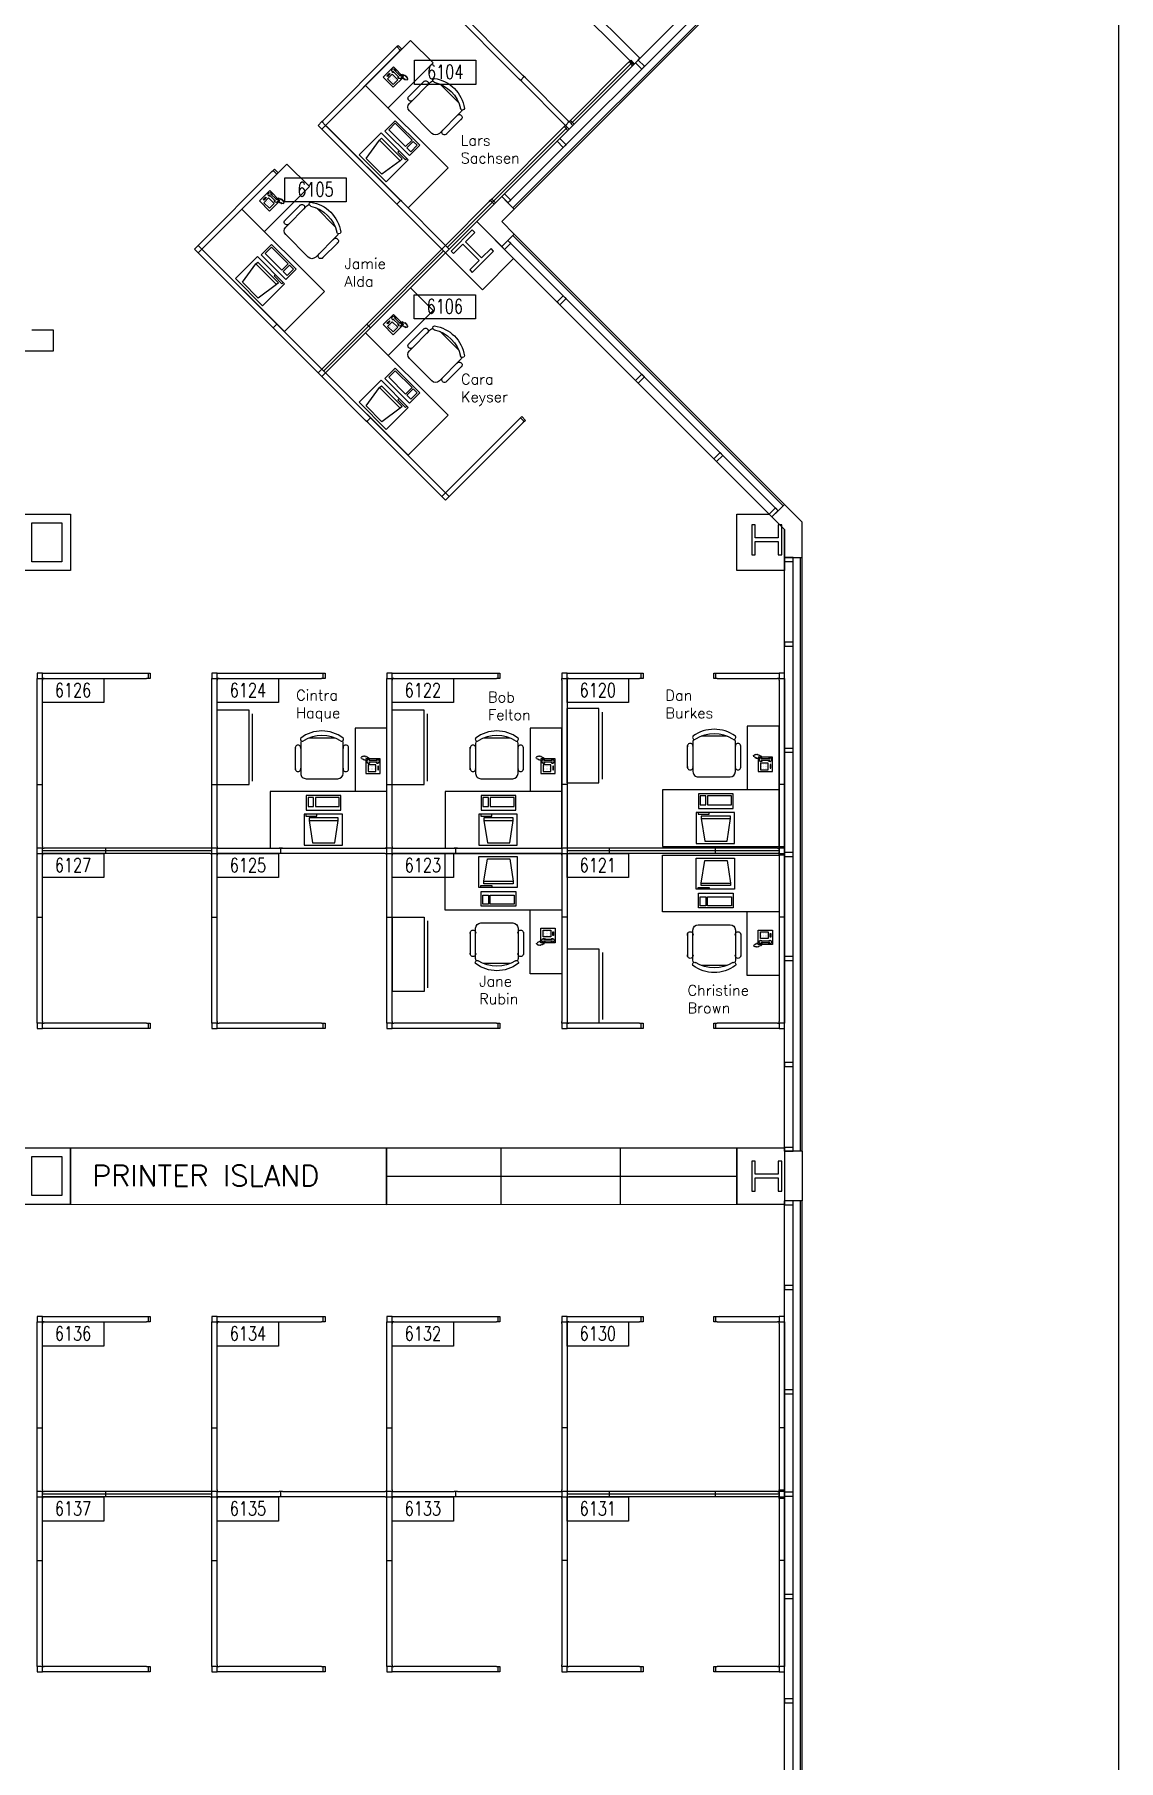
# Model space of a CAD drawing. Header units: inches. Extents: x 619 to 14864, y 611 to 3754.
# Drawn here: x 14250 to 14864, y 1973 to 2950 of the extents above; entities that cross this region are included whole.
import ezdxf
from ezdxf.enums import TextEntityAlignment as Align

# ---------------------------------------------------------------- set-up
doc = ezdxf.new("R2010")
doc.units = ezdxf.units.IN
doc.header["$MEASUREMENT"] = 0
doc.layers.get('0').update_dxf_attribs({"linetype": 'CONTINUOUS'})
for name, color, linetype in [('CHAIRS', 4, 'CONTINUOUS'), ('CPU', 6, 'CONTINUOUS'), ('E-B-FURR', 6, 'CONTINUOUS'), ('E-B-GLAZ', 8, 'CONTINUOUS'), ('E-B-MULL', 8, 'CONTINUOUS'), ('E-B-SHEL', 2, 'CONTINUOUS'), ('E-S-COLM', 8, 'CONTINUOUS'), ('EMPLOYEE', 1, 'CONTINUOUS'), ('FILE_CABINETS', 1, 'CONTINUOUS'), ('Frame', 10, 'CONTINUOUS'), ('FURNITURE', 3, 'CONTINUOUS'), ('PANELS_201', 6, 'CONTINUOUS'), ('PHONES', 4, 'CONTINUOUS'), ('PRINTER_ISLAND', 7, 'CONTINUOUS'), ('RMNUM', 40, 'CONTINUOUS')]:
    doc.layers.add(name, color=color, linetype=linetype)
doc.styles.add('ARCHITXT', font='simplex.shx')
doc.styles.add('ROMANS', font='romans', dxfattribs={"width": 0.75, "height": 8})

# ---------------------------------------------------------------- blocks, each defined once
blk = doc.blocks.new('RMNUM')
at = {"layer": 'RMNUM'}
blk.add_lwpolyline([(-16.33354, 6.674702), (18.388073, 6.674702), (18.388073, -6.982766), (-16.33354, -6.982766), (-16.33354, 6.674702)], dxfattribs=at)
at = {"layer": 'RMNUM', "style": 'ROMANS', "width": 0.75}
blk.add_attdef('NUMBER', text='', height=8, dxfattribs=at).set_placement((1.027267, 0.114097), align=Align.MIDDLE_CENTER)
blk = doc.blocks.new('DESK2')
for p, q in [((33, 0), (-33, 0)), ((-33, 0), (-33, -68)), ((33, -32), (33, 0)), ((-33, -32), (33, -32)), ((-15, -68), (-15, -32)), ((-33, -68), (-15, -68))]:
    blk.add_line(p, q)
blk = doc.blocks.new('RECTANG')
for p, q in [((1, 1), (0, 1)), ((0, 1), (0, 0)), ((1, 0), (1, 1)), ((0, 0), (1, 0))]:
    blk.add_line(p, q)
blk = doc.blocks.new('IBMAT', base_point=(61, 306))
for p, q in [((75, 307), (75, 306)), ((81, 307), (75, 307)), ((81, 306), (81, 307))]:
    blk.add_line(p, q)
at = {"xscale": 21, "yscale": 17, "zscale": 21}
blk.add_blockref('RECTANG', (61, 306), dxfattribs=at)
blk = doc.blocks.new('KEYBOARD', base_point=(60, 294))
for p, xscale, yscale, zscale in [((60, 294), 19, 8, 19), ((61, 295), 13, 5, 13), ((75, 295), 3, 5, 3)]:
    blk.add_blockref('RECTANG', p, dxfattribs=dict(xscale=xscale, yscale=yscale, zscale=zscale))
blk = doc.blocks.new('COMPUTER')
for p, q in [((-6.64, 16.23), (-8.5, 3.5)), ((6.08, 16.23), (-6.64, 16.23)), ((8, 3.5), (6.08, 16.23)), ((-8.5, 3.5), (-8.5, 2.04)), ((8, 3.5), (-8.5, 3.5)), ((-8.5, 2.04), (8, 2.04)), ((8, 2.04), (8, 3.5))]:
    blk.add_line(p, q)
at = {"xscale": 1.033846153846154, "yscale": 1.033846153846154, "zscale": 1.033846153846154}
for name, p in [('IBMAT', (-10.86, 0)), ('KEYBOARD', (-10.05, -10.5))]:
    blk.add_blockref(name, p, dxfattribs=at)
blk = doc.blocks.new('CHAIR7')
for p, q in [((20, 12), (3, 12)), ((5.12, 15.04), (17.88, 15.04)), ((0, 9), (0, -9)), ((23, -7.44), (23, 7.44)), ((3, -12), (20, -12)), ((5.12, -15), (17.88, -15))]:
    blk.add_line(p, q)
for centre, radius, start, end in [((3, 9), 3, 90, 180), ((5.56, 13.54), 1.56, 73.7398, 286.2602), ((17.44, 13.54), 1.56, 253.7398, 106.2602), ((20, 9), 3, 62.41556, 90), ((22.34, 11.12), 1.1, 53.30994, 212.02741), ((4.82, 0), 19.64, 327.57575, 32.42425), ((7, 0), 20, 323.1301, 36.8699), ((3, -9), 3, 180, 270), ((5.56, -13.5), 1.56, 73.7398, 286.2602), ((17.44, -13.5), 1.56, 253.7398, 106.2602), ((20, -9), 3, 270, 297.58444), ((22.34, -11.12), 1.1, 147.97259, 306.69006)]:
    blk.add_arc(centre, radius, start, end)
blk = doc.blocks.new('FC42X18D')
for p, q in [((-21, 0), (-21, -18)), ((-21, 0), (21, 0)), ((21, -18), (21, 0)), ((-21, -18), (21, -18)), ((-19, -20), (19, -20))]:
    blk.add_line(p, q)
blk = doc.blocks.new('FNPHONE')
for p, q in [((-9.1, 0.22), (-9.7, 0.02)), ((-8.9, 0.62), (-9.5, 0.42)), ((-8.7, 1.02), (-9.3, 0.82)), ((-8.5, 1.42), (-9.1, 1.22)), ((-8.3, 1.82), (-8.9, 1.62)), ((-7.14, 0.56), (-7.5, -0.58)), ((-7.29, 6.54), (-7.29, 1.54)), ((-6.29, 6.54), (-6.29, 1.54)), ((-3.87, 4.85), (-3.87, 4.85)), ((-3.87, 3.91), (-3.87, 3.91)), ((-3.87, 2.97), (-3.87, 2.97)), ((-3.87, 2.03), (-3.87, 2.03)), ((-2.94, 4.85), (-2.94, 4.85)), ((-2.94, 3.91), (-2.94, 3.91)), ((-2.94, 2.97), (-2.94, 2.97)), ((-2.94, 2.03), (-2.94, 2.03)), ((-2, 4.85), (-2, 4.85)), ((-2, 3.91), (-2, 3.91)), ((-2, 2.97), (-2, 2.97)), ((-2, 2.03), (-2, 2.03)), ((-9.3, -0.18), (-9.9, -0.38)), ((-9.3, -0.58), (-9.9, -0.78)), ((-9.3, -0.98), (-9.9, -1.18)), ((-9.3, -1.38), (-9.9, -1.58)), ((-9.1, -1.78), (-9.7, -1.98)), ((-8.9, -2.18), (-9.5, -2.38)), ((-8.43, -2.46), (-9.03, -2.66)), ((-7.9, -1.98), (-8.5, -2.18)), ((-7.7, -1.58), (-8.3, -1.78)), ((-7.5, -1.18), (-8.1, -1.38)), ((-7.3, -0.78), (-7.9, -0.98))]:
    blk.add_line(p, q)
for centre, start, end in [((-6.79, 6.54), 298.49146, 241.50854), ((-6.79, 1.54), 118.49146, 61.50854)]:
    blk.add_arc(centre, 1.05, start, end)
for p, xscale, yscale, zscale in [((-8.21, 0), 8.20528234483245, 8.104073169521023, 8.20528234483245), ((-4.81, 1.25), 3.75, 4.375, 3.75), ((-4.03, 6.72), 2.03125, 0.46875, 2.03125)]:
    blk.add_blockref('RECTANG', p, dxfattribs=dict(xscale=xscale, yscale=yscale, zscale=zscale))

msp = doc.modelspace()

# ---------------------------------------------------------------- linework, layer by layer
at = {"layer": 'E-B-FURR'}
for p, q in [((14674.6, 3018.14), (14514.6, 2858.14)), ((14592.82, 2936.39), (14518.57, 3010.63)), ((14589.28, 2932.85), (14515.04, 3007.1)), ((14590.25, 2933.82), (14589.28, 2932.85)), ((14591.85, 2935.41), (14592.82, 2936.39)), ((14503.64, 2805.46), (14482.78, 2826.32)), ((14667.53, 2676.93), (14521.32, 2823.14)), ((14248.69, 2782.7), (14260.69, 2782.7)), ((14260.69, 2782.7), (14260.69, 2770.7)), ((14260.69, 2770.7), (14070.69, 2770.7)), ((14674.6, 2318), (14674.6, 2654)), ((14674.6, 1958), (14674.6, 2290))]:
    msp.add_line(p, q, dxfattribs=at)
for points in [[(14482.78, 2826.32), (14500.46, 2844)], [(14500.46, 2844), (14521.32, 2823.14)], [(14503.64, 2805.46), (14521.32, 2823.14)], [(14674.6, 2669.86), (14674.6, 2646.52), (14647.6, 2646.52), (14647.6, 2678.52), (14665.94, 2678.52)]]:
    msp.add_lwpolyline(points, dxfattribs=at)
for points in [[(14270.6, 2678.52), (14270.6, 2646.52), (14243.6, 2646.52), (14243.6, 2678.52)], [(14265.6, 2673.52), (14265.6, 2651.52), (14248.6, 2651.52), (14248.6, 2673.52)], [(14270.6, 2320), (14270.6, 2288), (14243.6, 2288), (14243.6, 2320)], [(14265.6, 2315), (14265.6, 2293), (14248.6, 2293), (14248.6, 2315)], [(14674.6, 2320), (14674.6, 2288), (14647.6, 2288), (14647.6, 2320)]]:
    msp.add_lwpolyline(points, close=True, dxfattribs=at)
at = {"layer": 'E-B-GLAZ'}
for p, q in [((14669.62, 3006.08), (14518.14, 2854.61)), ((14672.44, 3003.26), (14520.97, 2851.78)), ((14673.15, 3002.55), (14521.68, 2851.07)), ((14671.07, 2680.46), (14518.14, 2833.39)), ((14673.9, 2683.29), (14520.97, 2836.22)), ((14674.6, 2684), (14521.68, 2836.93)), ((14679.6, 2318), (14679.6, 2654)), ((14683.6, 2318), (14683.6, 2654)), ((14684.6, 2318), (14684.6, 2654)), ((14679.6, 1958), (14679.6, 2290)), ((14683.6, 1958), (14683.6, 2290)), ((14684.6, 1958), (14684.6, 2290))]:
    msp.add_line(p, q, dxfattribs=at)
at = {"layer": 'E-B-MULL'}
for points in [[(14593.81, 2930.28), (14590.27, 2933.81), (14591.86, 2935.4), (14595.4, 2931.87)], [(14551.02, 2887.49), (14547.48, 2891.02), (14545.89, 2889.43), (14549.43, 2885.9)], [(14518.14, 2854.61), (14514.6, 2858.14), (14516.2, 2859.73), (14519.73, 2856.2)], [(14518.14, 2833.39), (14514.6, 2829.86), (14516.2, 2828.27), (14519.73, 2831.8)], [(14551.02, 2800.51), (14547.48, 2796.98), (14545.89, 2798.57), (14549.43, 2802.1)], [(14593.81, 2757.72), (14590.27, 2754.19), (14591.86, 2752.6), (14595.4, 2756.13)], [(14638.19, 2713.34), (14634.65, 2709.81), (14636.24, 2708.22), (14639.78, 2711.75)], [(14669.48, 2682.06), (14665.94, 2678.52), (14667.53, 2676.93), (14671.07, 2680.46)], [(14679.6, 2654), (14674.6, 2654), (14674.6, 2651.75), (14679.6, 2651.75)], [(14679.6, 2606), (14674.6, 2606), (14674.6, 2603.75), (14679.6, 2603.75)], [(14679.6, 2546), (14674.6, 2546), (14674.6, 2543.75), (14679.6, 2543.75)], [(14679.6, 2487.12), (14674.6, 2487.12), (14674.6, 2484.88), (14679.6, 2484.88)], [(14679.6, 2428.25), (14674.6, 2428.25), (14674.6, 2426), (14679.6, 2426)], [(14679.6, 2368.25), (14674.6, 2368.25), (14674.6, 2366), (14679.6, 2366)], [(14679.6, 2320.25), (14674.6, 2320.25), (14674.6, 2318), (14679.6, 2318)], [(14679.6, 2290), (14674.6, 2290), (14674.6, 2287.75), (14679.6, 2287.75)], [(14679.6, 2242), (14674.6, 2242), (14674.6, 2239.75), (14679.6, 2239.75)], [(14679.6, 2183), (14674.6, 2183), (14674.6, 2180.75), (14679.6, 2180.75)], [(14679.6, 2125.12), (14674.6, 2125.12), (14674.6, 2122.88), (14679.6, 2122.88)], [(14679.6, 2067.25), (14674.6, 2067.25), (14674.6, 2065), (14679.6, 2065)], [(14679.6, 2008.25), (14674.6, 2008.25), (14674.6, 2006), (14679.6, 2006)]]:
    msp.add_lwpolyline(points, close=True, dxfattribs=at)
at = {"layer": 'E-B-SHEL'}
for p, q in [((14514.6, 2858.14), (14500.46, 2844)), ((14521.68, 2851.07), (14514.6, 2858.14)), ((14514.6, 2829.86), (14500.46, 2844)), ((14521.68, 2851.07), (14514.6, 2844)), ((14521.68, 2836.93), (14514.6, 2844)), ((14521.68, 2836.93), (14514.6, 2829.86)), ((14667.53, 2676.93), (14674.6, 2684)), ((14667.53, 2676.93), (14674.6, 2669.86)), ((14674.6, 2684), (14684.6, 2674)), ((14674.6, 2654), (14674.6, 2669.86)), ((14684.6, 2654), (14684.6, 2674)), ((14674.6, 2654), (14684.6, 2654)), ((14684.6, 2318), (14674.6, 2318)), ((14674.6, 2318), (14674.6, 2290)), ((14684.6, 2318), (14684.6, 2290)), ((14684.6, 2290), (14674.6, 2290))]:
    msp.add_line(p, q, dxfattribs=at)
at = {"layer": 'E-S-COLM'}
for points in [[(14499.33, 2837.91), (14497.91, 2839.33), (14485.89, 2827.31), (14487.3, 2825.89), (14492.61, 2831.2), (14501.8, 2822), (14496.5, 2816.7), (14497.91, 2815.29), (14509.93, 2827.31), (14508.52, 2828.72), (14503.21, 2823.42), (14494.02, 2832.61)], [(14671.1, 2655.5), (14673.1, 2655.5), (14673.1, 2672.5), (14671.1, 2672.5), (14671.1, 2665), (14658.1, 2665), (14658.1, 2672.5), (14656.1, 2672.5), (14656.1, 2655.5), (14658.1, 2655.5), (14658.1, 2663), (14671.1, 2663)], [(14671.1, 2295.5), (14673.1, 2295.5), (14673.1, 2312.5), (14671.1, 2312.5), (14671.1, 2305), (14658.1, 2305), (14658.1, 2312.5), (14656.1, 2312.5), (14656.1, 2295.5), (14658.1, 2295.5), (14658.1, 2303), (14671.1, 2303)]]:
    msp.add_lwpolyline(points, close=True, dxfattribs=at)
at = {"layer": 'FILE_CABINETS'}
for p, q in [((14514.08, 2319.78), (14514.12, 2287.83)), ((14581.67, 2320), (14581.71, 2287.92)), ((14449.28, 2303.88), (14647.6, 2304))]:
    msp.add_line(p, q, dxfattribs=at)
msp.add_lwpolyline([(14449.28, 2320), (14647.6, 2320), (14647.6, 2288), (14449.28, 2287.75)], close=True, dxfattribs=at)
at = {"layer": 'Frame', "lineweight": -3}
msp.add_lwpolyline([(11919.61, 3753.89), (14863.67, 3753.89), (14863.67, 610.73), (11919.61, 610.73)], close=True, dxfattribs=at)
at = {"layer": 'PANELS_201', "linetype": 'Continuous'}
for p, q in [((14554.91, 2898.45), (14552.79, 2900.57)), ((14550.67, 2898.45), (14552.79, 2896.33)), ((14510.36, 2853.9), (14508.24, 2856.02)), ((14671.6, 2526.5), (14671.6, 2524.5)), ((14674.6, 2525.5), (14671.6, 2525.5)), ((14674.6, 2526.5), (14674.6, 2524.5)), ((14354.6, 2489.5), (14388.6, 2489.5)), ((14388.6, 2486.5), (14354.6, 2486.5)), ((14390.6, 2489.5), (14448.6, 2489.5)), ((14448.6, 2486.5), (14390.6, 2486.5)), ((14453.6, 2489.5), (14487.6, 2489.5)), ((14487.6, 2486.5), (14453.6, 2486.5)), ((14489.6, 2489.5), (14547.6, 2489.5)), ((14547.6, 2486.5), (14489.6, 2486.5)), ((14674.6, 2489.5), (14671.6, 2489.5)), ((14671.6, 2486.5), (14674.6, 2486.5)), ((14671.6, 2451.5), (14671.6, 2449.5)), ((14674.6, 2451.5), (14674.6, 2449.5)), ((14674.6, 2450.5), (14671.6, 2450.5)), ((14671.6, 2162.5), (14671.6, 2160.5)), ((14674.6, 2161.5), (14671.6, 2161.5)), ((14674.6, 2162.5), (14674.6, 2160.5)), ((14354.6, 2125.5), (14388.6, 2125.5)), ((14388.6, 2122.5), (14354.6, 2122.5)), ((14390.6, 2125.5), (14448.6, 2125.5)), ((14448.6, 2122.5), (14390.6, 2122.5)), ((14453.6, 2125.5), (14487.6, 2125.5)), ((14487.6, 2122.5), (14453.6, 2122.5)), ((14489.6, 2125.5), (14547.6, 2125.5)), ((14547.6, 2122.5), (14489.6, 2122.5)), ((14674.6, 2125.5), (14671.6, 2125.5)), ((14671.6, 2122.5), (14674.6, 2122.5)), ((14671.6, 2087.5), (14671.6, 2085.5)), ((14674.6, 2086.5), (14671.6, 2086.5)), ((14674.6, 2087.5), (14674.6, 2085.5))]:
    msp.add_line(p, q, dxfattribs=at)
for points in [[(14524.5, 2924.61), (14483.49, 2965.62)], [(14526.62, 2926.73), (14485.61, 2967.74)], [(14413.49, 2901.28), (14454.5, 2942.29)], [(14415.61, 2899.15), (14456.62, 2940.17)], [(14454.5, 2942.29), (14455.21, 2942.99), (14455.91, 2943.7), (14458.04, 2941.58), (14456.62, 2940.17)], [(14457.33, 2940.87), (14455.21, 2942.99)], [(14586.02, 2933.8), (14553.5, 2901.28)], [(14587.79, 2933.45), (14553.85, 2899.51)], [(14588.14, 2931.68), (14555.62, 2899.15)], [(14586.1, 2933.95), (14586.84, 2934.62), (14587.59, 2935.29), (14589.59, 2933.06), (14588.11, 2931.72)], [(14588.85, 2932.39), (14586.84, 2934.62)], [(14525.92, 2923.2), (14524.5, 2924.61)], [(14525.21, 2923.9), (14527.33, 2926.02)], [(14549.96, 2899.15), (14525.92, 2923.2)], [(14528.04, 2925.32), (14526.62, 2926.73)], [(14552.08, 2901.28), (14528.04, 2925.32)], [(14412.78, 2900.57), (14410.66, 2898.45), (14412.78, 2896.33)], [(14415.61, 2899.15), (14414.9, 2898.45), (14412.78, 2900.57), (14413.49, 2901.28)], [(14552.08, 2901.28), (14552.79, 2900.57), (14550.67, 2898.45), (14549.96, 2899.15)], [(14552.08, 2899.86), (14552.79, 2900.57), (14553.5, 2901.28), (14555.62, 2899.15), (14554.2, 2897.74)], [(14555.62, 2899.15), (14554.91, 2898.45), (14552.79, 2900.57), (14553.5, 2901.28)], [(14413.49, 2895.62), (14412.78, 2896.33), (14414.9, 2898.45), (14415.61, 2897.74)], [(14454.5, 2854.61), (14413.49, 2895.62)], [(14456.62, 2856.73), (14415.61, 2897.74)], [(14549.96, 2897.74), (14508.95, 2856.73)], [(14551.73, 2897.39), (14509.3, 2854.96)], [(14552.08, 2895.62), (14511.07, 2854.61)], [(14553.5, 2897.03), (14552.79, 2896.33), (14552.08, 2895.62), (14549.96, 2897.74), (14551.37, 2899.15)], [(14549.96, 2897.74), (14550.67, 2898.45), (14552.79, 2896.33), (14552.08, 2895.62)], [(14554.91, 2898.45), (14552.79, 2896.33)], [(14343.48, 2831.27), (14384.5, 2872.28)], [(14384.5, 2872.28), (14385.2, 2872.99), (14385.91, 2873.7), (14388.03, 2871.58), (14386.62, 2870.16)], [(14387.32, 2870.87), (14385.2, 2872.99)], [(14345.61, 2829.15), (14386.62, 2870.16)], [(14455.91, 2853.19), (14454.5, 2854.61)], [(14455.21, 2853.9), (14457.33, 2856.02)], [(14479.96, 2829.15), (14455.91, 2853.19)], [(14458.04, 2855.31), (14456.62, 2856.73)], [(14482.08, 2831.27), (14458.04, 2855.31)], [(14507.53, 2855.31), (14483.49, 2831.27)], [(14509.3, 2854.96), (14483.85, 2829.5)], [(14509.65, 2853.19), (14485.61, 2829.15)], [(14507.53, 2855.31), (14508.24, 2856.02), (14508.95, 2856.73), (14511.07, 2854.61), (14509.65, 2853.19)], [(14508.95, 2856.73), (14507.53, 2855.31)], [(14510.36, 2853.9), (14508.24, 2856.02)], [(14511.07, 2854.61), (14509.65, 2853.19)], [(14342.78, 2830.56), (14340.66, 2828.44), (14342.78, 2826.32)], [(14345.61, 2829.15), (14344.9, 2828.44), (14342.78, 2830.56), (14343.48, 2831.27)], [(14343.48, 2825.62), (14342.78, 2826.32), (14344.9, 2828.44), (14345.61, 2827.74)], [(14384.5, 2784.6), (14343.48, 2825.62)], [(14386.62, 2786.72), (14345.61, 2827.74)], [(14438.94, 2786.72), (14479.96, 2827.74)], [(14439.3, 2784.96), (14481.72, 2827.38)], [(14441.07, 2784.6), (14482.08, 2825.62)], [(14482.08, 2831.27), (14482.78, 2830.56), (14480.66, 2828.44), (14479.96, 2829.15)], [(14479.96, 2827.74), (14480.66, 2828.44), (14482.78, 2826.32), (14482.08, 2825.62)], [(14485.61, 2829.15), (14484.91, 2828.44), (14482.78, 2830.56), (14483.49, 2831.27)], [(14484.91, 2828.44), (14482.78, 2826.32)], [(14385.91, 2783.19), (14384.5, 2784.6)], [(14385.2, 2783.9), (14387.32, 2786.02)], [(14409.95, 2759.15), (14385.91, 2783.19)], [(14388.03, 2785.31), (14386.62, 2786.72)], [(14412.07, 2761.27), (14388.03, 2785.31)], [(14413.49, 2761.27), (14437.53, 2785.31)], [(14413.84, 2759.5), (14439.3, 2784.96)], [(14415.61, 2759.15), (14439.65, 2783.19)], [(14437.53, 2785.31), (14438.94, 2786.72)], [(14438.24, 2786.02), (14440.36, 2783.9)], [(14439.65, 2783.19), (14441.07, 2784.6)], [(14412.07, 2761.27), (14412.78, 2760.56), (14410.66, 2758.44), (14409.95, 2759.15)], [(14412.78, 2756.32), (14410.66, 2758.44)], [(14415.61, 2759.15), (14414.9, 2758.44), (14412.78, 2760.56), (14413.49, 2761.27)], [(14413.49, 2755.61), (14412.78, 2756.32), (14414.9, 2758.44), (14415.61, 2757.73)], [(14437.53, 2731.57), (14413.49, 2755.61)], [(14439.65, 2733.69), (14415.61, 2757.73)], [(14438.94, 2730.16), (14437.53, 2731.57)], [(14438.24, 2730.86), (14440.36, 2732.98)], [(14479.96, 2689.14), (14438.94, 2730.16)], [(14441.07, 2732.28), (14439.65, 2733.69)], [(14482.08, 2691.26), (14441.07, 2732.28)], [(14524.5, 2732.28), (14483.49, 2691.26)], [(14526.62, 2730.16), (14485.61, 2689.14)], [(14524.5, 2732.28), (14525.21, 2732.98), (14525.92, 2733.69), (14528.04, 2731.57), (14526.62, 2730.16)], [(14527.33, 2730.86), (14525.21, 2732.98)], [(14482.08, 2691.26), (14482.78, 2690.56), (14480.66, 2688.44), (14479.96, 2689.14)], [(14480.66, 2688.44), (14482.78, 2686.32), (14484.91, 2688.44)], [(14485.61, 2689.14), (14484.91, 2688.44), (14482.78, 2690.56), (14483.49, 2691.26)], [(14254.6, 2588.5), (14251.6, 2588.5), (14251.6, 2585.5)], [(14255.6, 2585.5), (14254.6, 2585.5), (14254.6, 2588.5), (14255.6, 2588.5)], [(14255.6, 2588.5), (14313.6, 2588.5)], [(14313.6, 2588.5), (14314.6, 2588.5), (14315.6, 2588.5), (14315.6, 2585.5), (14313.6, 2585.5)], [(14314.6, 2585.5), (14314.6, 2588.5)], [(14353.6, 2588.5), (14350.6, 2588.5), (14350.6, 2585.5)], [(14354.6, 2585.5), (14353.6, 2585.5), (14353.6, 2588.5), (14354.6, 2588.5)], [(14354.6, 2588.5), (14412.6, 2588.5)], [(14412.6, 2588.5), (14413.6, 2588.5), (14414.6, 2588.5), (14414.6, 2585.5), (14412.6, 2585.5)], [(14413.6, 2585.5), (14413.6, 2588.5)], [(14452.6, 2588.5), (14449.6, 2588.5), (14449.6, 2585.5)], [(14453.6, 2585.5), (14452.6, 2585.5), (14452.6, 2588.5), (14453.6, 2588.5)], [(14453.6, 2588.5), (14511.6, 2588.5)], [(14511.6, 2588.5), (14512.6, 2588.5), (14513.6, 2588.5), (14513.6, 2585.5), (14511.6, 2585.5)], [(14512.6, 2585.5), (14512.6, 2588.5)], [(14551.6, 2588.5), (14548.6, 2588.5), (14548.6, 2585.5)], [(14552.6, 2585.5), (14551.6, 2585.5), (14551.6, 2588.5), (14552.6, 2588.5)], [(14552.6, 2588.5), (14592.6, 2588.5)], [(14592.6, 2588.5), (14593.6, 2588.5), (14594.6, 2588.5), (14594.6, 2585.5), (14592.6, 2585.5)], [(14593.6, 2585.5), (14593.6, 2588.5)], [(14636.6, 2585.5), (14635.6, 2585.5), (14634.6, 2585.5), (14634.6, 2588.5), (14636.6, 2588.5)], [(14635.6, 2588.5), (14635.6, 2585.5)], [(14636.6, 2588.5), (14670.6, 2588.5)], [(14670.6, 2588.5), (14671.6, 2588.5), (14671.6, 2585.5), (14670.6, 2585.5)], [(14674.6, 2585.5), (14674.6, 2588.5), (14671.6, 2588.5)], [(14251.6, 2584.5), (14251.6, 2585.5), (14254.6, 2585.5), (14254.6, 2584.5)], [(14251.6, 2526.5), (14251.6, 2584.5)], [(14254.6, 2526.5), (14254.6, 2584.5)], [(14255.6, 2585.5), (14313.6, 2585.5)], [(14350.6, 2584.5), (14350.6, 2585.5), (14353.6, 2585.5), (14353.6, 2584.5)], [(14350.6, 2526.5), (14350.6, 2584.5)], [(14353.6, 2526.5), (14353.6, 2584.5)], [(14354.6, 2585.5), (14412.6, 2585.5)], [(14449.6, 2584.5), (14449.6, 2585.5), (14452.6, 2585.5), (14452.6, 2584.5)], [(14449.6, 2526.5), (14449.6, 2584.5)], [(14452.6, 2526.5), (14452.6, 2584.5)], [(14453.6, 2585.5), (14511.6, 2585.5)], [(14548.6, 2584.5), (14548.6, 2585.5), (14551.6, 2585.5), (14551.6, 2584.5)], [(14548.6, 2584.5), (14548.6, 2526.5)], [(14551.6, 2584.5), (14551.6, 2526.5)], [(14552.6, 2585.5), (14592.6, 2585.5)], [(14636.6, 2585.5), (14670.6, 2585.5)], [(14671.6, 2584.5), (14671.6, 2585.5), (14674.6, 2585.5), (14674.6, 2584.5)], [(14671.6, 2584.5), (14671.6, 2526.5)], [(14674.6, 2584.5), (14674.6, 2526.5)], [(14251.6, 2524.5), (14251.6, 2526.5)], [(14251.6, 2525.5), (14254.6, 2525.5)], [(14251.6, 2490.5), (14251.6, 2524.5)], [(14254.6, 2524.5), (14254.6, 2526.5)], [(14254.6, 2490.5), (14254.6, 2524.5)], [(14350.6, 2524.5), (14350.6, 2526.5)], [(14350.6, 2525.5), (14353.6, 2525.5)], [(14350.6, 2490.5), (14350.6, 2524.5)], [(14353.6, 2524.5), (14353.6, 2526.5)], [(14353.6, 2490.5), (14353.6, 2524.5)], [(14449.6, 2524.5), (14449.6, 2526.5)], [(14449.6, 2525.5), (14452.6, 2525.5)], [(14449.6, 2490.5), (14449.6, 2524.5)], [(14452.6, 2524.5), (14452.6, 2526.5)], [(14452.6, 2490.5), (14452.6, 2524.5)], [(14548.6, 2526.5), (14548.6, 2524.5)], [(14551.6, 2525.5), (14548.6, 2525.5)], [(14548.6, 2524.5), (14548.6, 2490.5)], [(14551.6, 2526.5), (14551.6, 2524.5)], [(14551.6, 2524.5), (14551.6, 2490.5)], [(14671.6, 2524.5), (14671.6, 2490.5)], [(14674.6, 2524.5), (14674.6, 2490.5)], [(14254.6, 2490.5), (14254.6, 2489.5), (14251.6, 2489.5), (14251.6, 2490.5)], [(14353.6, 2490.5), (14353.6, 2489.5), (14350.6, 2489.5), (14350.6, 2490.5)], [(14452.6, 2490.5), (14452.6, 2489.5), (14449.6, 2489.5), (14449.6, 2490.5)], [(14551.6, 2490.5), (14551.6, 2489.5), (14548.6, 2489.5), (14548.6, 2490.5)], [(14674.6, 2490.5), (14674.6, 2489.5), (14671.6, 2489.5), (14671.6, 2490.5)], [(14671.6, 2488.5), (14671.6, 2489.5), (14671.6, 2490.5), (14674.6, 2490.5), (14674.6, 2488.5)], [(14251.6, 2486.5), (14251.6, 2489.5)], [(14251.6, 2485.5), (14251.6, 2486.5), (14254.6, 2486.5), (14254.6, 2485.5)], [(14251.6, 2451.5), (14251.6, 2485.5)], [(14255.6, 2486.5), (14254.6, 2486.5), (14254.6, 2489.5), (14255.6, 2489.5)], [(14290.6, 2488), (14254.6, 2488)], [(14254.6, 2451.5), (14254.6, 2485.5)], [(14289.6, 2489.5), (14255.6, 2489.5)], [(14289.6, 2486.5), (14255.6, 2486.5)], [(14291.6, 2489.5), (14289.6, 2489.5)], [(14291.6, 2486.5), (14289.6, 2486.5)], [(14290.6, 2486.5), (14290.6, 2489.5)], [(14350.6, 2488), (14290.6, 2488)], [(14349.6, 2489.5), (14291.6, 2489.5)], [(14349.6, 2486.5), (14291.6, 2486.5)], [(14349.6, 2486.5), (14350.6, 2486.5), (14350.6, 2489.5), (14349.6, 2489.5)], [(14350.6, 2485.5), (14350.6, 2486.5), (14353.6, 2486.5), (14353.6, 2485.5)], [(14350.6, 2451.5), (14350.6, 2485.5)], [(14354.6, 2486.5), (14353.6, 2486.5), (14353.6, 2489.5), (14354.6, 2489.5)], [(14353.6, 2451.5), (14353.6, 2485.5)], [(14390.6, 2489.5), (14388.6, 2489.5)], [(14390.6, 2486.5), (14388.6, 2486.5)], [(14389.6, 2486.5), (14389.6, 2489.5)], [(14448.6, 2486.5), (14449.6, 2486.5), (14449.6, 2489.5), (14448.6, 2489.5)], [(14449.6, 2485.5), (14449.6, 2486.5), (14452.6, 2486.5), (14452.6, 2485.5)], [(14449.6, 2451.5), (14449.6, 2485.5)], [(14453.6, 2486.5), (14452.6, 2486.5), (14452.6, 2489.5), (14453.6, 2489.5)], [(14452.6, 2451.5), (14452.6, 2485.5)], [(14489.6, 2489.5), (14487.6, 2489.5)], [(14489.6, 2486.5), (14487.6, 2486.5)], [(14488.6, 2486.5), (14488.6, 2489.5)], [(14547.6, 2489.5), (14548.6, 2489.5), (14548.6, 2486.5), (14547.6, 2486.5)], [(14548.6, 2485.5), (14548.6, 2486.5), (14551.6, 2486.5), (14551.6, 2485.5)], [(14548.6, 2485.5), (14548.6, 2451.5)], [(14552.6, 2489.5), (14551.6, 2489.5), (14551.6, 2486.5), (14552.6, 2486.5)], [(14575.6, 2488), (14551.6, 2488)], [(14551.6, 2485.5), (14551.6, 2451.5)], [(14574.6, 2489.5), (14552.6, 2489.5)], [(14574.6, 2486.5), (14552.6, 2486.5)], [(14576.6, 2489.5), (14574.6, 2489.5)], [(14576.6, 2486.5), (14574.6, 2486.5)], [(14575.6, 2486.5), (14575.6, 2489.5)], [(14635.6, 2488), (14575.6, 2488)], [(14634.6, 2489.5), (14576.6, 2489.5)], [(14634.6, 2486.5), (14576.6, 2486.5)], [(14636.6, 2489.5), (14634.6, 2489.5)], [(14636.6, 2486.5), (14634.6, 2486.5)], [(14635.6, 2486.5), (14635.6, 2489.5)], [(14671.6, 2488), (14635.6, 2488)], [(14670.6, 2489.5), (14636.6, 2489.5)], [(14670.6, 2486.5), (14636.6, 2486.5)], [(14670.6, 2489.5), (14671.6, 2489.5), (14671.6, 2486.5), (14670.6, 2486.5)], [(14674.6, 2487.5), (14674.6, 2486.5), (14674.6, 2485.5), (14671.6, 2485.5), (14671.6, 2487.5)], [(14671.6, 2485.5), (14671.6, 2486.5), (14674.6, 2486.5), (14674.6, 2485.5)], [(14671.6, 2485.5), (14671.6, 2451.5)], [(14674.6, 2489.5), (14674.6, 2486.5)], [(14674.6, 2485.5), (14674.6, 2451.5)], [(14251.6, 2449.5), (14251.6, 2451.5)], [(14254.6, 2449.5), (14254.6, 2451.5)], [(14350.6, 2449.5), (14350.6, 2451.5)], [(14353.6, 2449.5), (14353.6, 2451.5)], [(14449.6, 2449.5), (14449.6, 2451.5)], [(14452.6, 2449.5), (14452.6, 2451.5)], [(14548.6, 2451.5), (14548.6, 2449.5)], [(14551.6, 2451.5), (14551.6, 2449.5)], [(14251.6, 2450.5), (14254.6, 2450.5)], [(14251.6, 2391.5), (14251.6, 2449.5)], [(14254.6, 2391.5), (14254.6, 2449.5)], [(14350.6, 2450.5), (14353.6, 2450.5)], [(14350.6, 2391.5), (14350.6, 2449.5)], [(14353.6, 2391.5), (14353.6, 2449.5)], [(14449.6, 2450.5), (14452.6, 2450.5)], [(14449.6, 2391.5), (14449.6, 2449.5)], [(14452.6, 2391.5), (14452.6, 2449.5)], [(14551.6, 2450.5), (14548.6, 2450.5)], [(14548.6, 2449.5), (14548.6, 2391.5)], [(14551.6, 2449.5), (14551.6, 2391.5)], [(14671.6, 2449.5), (14671.6, 2391.5)], [(14674.6, 2449.5), (14674.6, 2391.5)], [(14254.6, 2391.5), (14254.6, 2390.5), (14251.6, 2390.5), (14251.6, 2391.5)], [(14251.6, 2390.5), (14251.6, 2387.5), (14254.6, 2387.5)], [(14255.6, 2387.5), (14254.6, 2387.5), (14254.6, 2390.5), (14255.6, 2390.5)], [(14313.6, 2390.5), (14255.6, 2390.5)], [(14313.6, 2387.5), (14255.6, 2387.5)], [(14313.6, 2390.5), (14314.6, 2390.5), (14315.6, 2390.5), (14315.6, 2387.5), (14313.6, 2387.5)], [(14314.6, 2387.5), (14314.6, 2390.5)], [(14353.6, 2391.5), (14353.6, 2390.5), (14350.6, 2390.5), (14350.6, 2391.5)], [(14350.6, 2390.5), (14350.6, 2387.5), (14353.6, 2387.5)], [(14354.6, 2387.5), (14353.6, 2387.5), (14353.6, 2390.5), (14354.6, 2390.5)], [(14412.6, 2390.5), (14354.6, 2390.5)], [(14412.6, 2387.5), (14354.6, 2387.5)], [(14412.6, 2390.5), (14413.6, 2390.5), (14414.6, 2390.5), (14414.6, 2387.5), (14412.6, 2387.5)], [(14413.6, 2387.5), (14413.6, 2390.5)], [(14452.6, 2391.5), (14452.6, 2390.5), (14449.6, 2390.5), (14449.6, 2391.5)], [(14449.6, 2390.5), (14449.6, 2387.5), (14452.6, 2387.5)], [(14453.6, 2387.5), (14452.6, 2387.5), (14452.6, 2390.5), (14453.6, 2390.5)], [(14511.6, 2390.5), (14453.6, 2390.5)], [(14511.6, 2387.5), (14453.6, 2387.5)], [(14511.6, 2390.5), (14512.6, 2390.5), (14513.6, 2390.5), (14513.6, 2387.5), (14511.6, 2387.5)], [(14512.6, 2387.5), (14512.6, 2390.5)], [(14551.6, 2391.5), (14551.6, 2390.5), (14548.6, 2390.5), (14548.6, 2391.5)], [(14548.6, 2390.5), (14548.6, 2387.5), (14551.6, 2387.5)], [(14552.6, 2387.5), (14551.6, 2387.5), (14551.6, 2390.5), (14552.6, 2390.5)], [(14592.6, 2390.5), (14552.6, 2390.5)], [(14592.6, 2387.5), (14552.6, 2387.5)], [(14592.6, 2390.5), (14593.6, 2390.5), (14594.6, 2390.5), (14594.6, 2387.5), (14592.6, 2387.5)], [(14593.6, 2387.5), (14593.6, 2390.5)], [(14636.6, 2387.5), (14635.6, 2387.5), (14634.6, 2387.5), (14634.6, 2390.5), (14636.6, 2390.5)], [(14635.6, 2390.5), (14635.6, 2387.5)], [(14670.6, 2390.5), (14636.6, 2390.5)], [(14670.6, 2387.5), (14636.6, 2387.5)], [(14670.6, 2390.5), (14671.6, 2390.5), (14671.6, 2387.5), (14670.6, 2387.5)], [(14674.6, 2391.5), (14674.6, 2390.5), (14671.6, 2390.5), (14671.6, 2391.5)], [(14671.6, 2387.5), (14674.6, 2387.5), (14674.6, 2390.5)], [(14254.6, 2224.5), (14251.6, 2224.5), (14251.6, 2221.5)], [(14251.6, 2220.5), (14251.6, 2221.5), (14254.6, 2221.5), (14254.6, 2220.5)], [(14251.6, 2162.5), (14251.6, 2220.5)], [(14255.6, 2221.5), (14254.6, 2221.5), (14254.6, 2224.5), (14255.6, 2224.5)], [(14254.6, 2162.5), (14254.6, 2220.5)], [(14255.6, 2224.5), (14313.6, 2224.5)], [(14255.6, 2221.5), (14313.6, 2221.5)], [(14313.6, 2224.5), (14314.6, 2224.5), (14315.6, 2224.5), (14315.6, 2221.5), (14313.6, 2221.5)], [(14314.6, 2221.5), (14314.6, 2224.5)], [(14353.6, 2224.5), (14350.6, 2224.5), (14350.6, 2221.5)], [(14350.6, 2220.5), (14350.6, 2221.5), (14353.6, 2221.5), (14353.6, 2220.5)], [(14350.6, 2162.5), (14350.6, 2220.5)], [(14354.6, 2221.5), (14353.6, 2221.5), (14353.6, 2224.5), (14354.6, 2224.5)], [(14353.6, 2162.5), (14353.6, 2220.5)], [(14354.6, 2224.5), (14412.6, 2224.5)], [(14354.6, 2221.5), (14412.6, 2221.5)], [(14412.6, 2224.5), (14413.6, 2224.5), (14414.6, 2224.5), (14414.6, 2221.5), (14412.6, 2221.5)], [(14413.6, 2221.5), (14413.6, 2224.5)], [(14452.6, 2224.5), (14449.6, 2224.5), (14449.6, 2221.5)], [(14449.6, 2220.5), (14449.6, 2221.5), (14452.6, 2221.5), (14452.6, 2220.5)], [(14449.6, 2162.5), (14449.6, 2220.5)], [(14453.6, 2221.5), (14452.6, 2221.5), (14452.6, 2224.5), (14453.6, 2224.5)], [(14452.6, 2162.5), (14452.6, 2220.5)], [(14453.6, 2224.5), (14511.6, 2224.5)], [(14453.6, 2221.5), (14511.6, 2221.5)], [(14511.6, 2224.5), (14512.6, 2224.5), (14513.6, 2224.5), (14513.6, 2221.5), (14511.6, 2221.5)], [(14512.6, 2221.5), (14512.6, 2224.5)], [(14551.6, 2224.5), (14548.6, 2224.5), (14548.6, 2221.5)], [(14548.6, 2220.5), (14548.6, 2221.5), (14551.6, 2221.5), (14551.6, 2220.5)], [(14548.6, 2220.5), (14548.6, 2162.5)], [(14552.6, 2221.5), (14551.6, 2221.5), (14551.6, 2224.5), (14552.6, 2224.5)], [(14551.6, 2220.5), (14551.6, 2162.5)], [(14552.6, 2224.5), (14592.6, 2224.5)], [(14552.6, 2221.5), (14592.6, 2221.5)], [(14592.6, 2224.5), (14593.6, 2224.5), (14594.6, 2224.5), (14594.6, 2221.5), (14592.6, 2221.5)], [(14593.6, 2221.5), (14593.6, 2224.5)], [(14636.6, 2221.5), (14635.6, 2221.5), (14634.6, 2221.5), (14634.6, 2224.5), (14636.6, 2224.5)], [(14635.6, 2224.5), (14635.6, 2221.5)], [(14636.6, 2224.5), (14670.6, 2224.5)], [(14636.6, 2221.5), (14670.6, 2221.5)], [(14670.6, 2224.5), (14671.6, 2224.5), (14671.6, 2221.5), (14670.6, 2221.5)], [(14674.6, 2221.5), (14674.6, 2224.5), (14671.6, 2224.5)], [(14671.6, 2220.5), (14671.6, 2221.5), (14674.6, 2221.5), (14674.6, 2220.5)], [(14671.6, 2220.5), (14671.6, 2162.5)], [(14674.6, 2220.5), (14674.6, 2162.5)], [(14251.6, 2160.5), (14251.6, 2162.5)], [(14251.6, 2161.5), (14254.6, 2161.5)], [(14251.6, 2126.5), (14251.6, 2160.5)], [(14254.6, 2160.5), (14254.6, 2162.5)], [(14254.6, 2126.5), (14254.6, 2160.5)], [(14350.6, 2160.5), (14350.6, 2162.5)], [(14350.6, 2161.5), (14353.6, 2161.5)], [(14350.6, 2126.5), (14350.6, 2160.5)], [(14353.6, 2160.5), (14353.6, 2162.5)], [(14353.6, 2126.5), (14353.6, 2160.5)], [(14449.6, 2160.5), (14449.6, 2162.5)], [(14449.6, 2161.5), (14452.6, 2161.5)], [(14449.6, 2126.5), (14449.6, 2160.5)], [(14452.6, 2160.5), (14452.6, 2162.5)], [(14452.6, 2126.5), (14452.6, 2160.5)], [(14548.6, 2162.5), (14548.6, 2160.5)], [(14551.6, 2161.5), (14548.6, 2161.5)], [(14548.6, 2160.5), (14548.6, 2126.5)], [(14551.6, 2162.5), (14551.6, 2160.5)], [(14551.6, 2160.5), (14551.6, 2126.5)], [(14671.6, 2160.5), (14671.6, 2126.5)], [(14674.6, 2160.5), (14674.6, 2126.5)], [(14254.6, 2126.5), (14254.6, 2125.5), (14251.6, 2125.5), (14251.6, 2126.5)], [(14251.6, 2122.5), (14251.6, 2125.5)], [(14251.6, 2121.5), (14251.6, 2122.5), (14254.6, 2122.5), (14254.6, 2121.5)], [(14251.6, 2087.5), (14251.6, 2121.5)], [(14255.6, 2122.5), (14254.6, 2122.5), (14254.6, 2125.5), (14255.6, 2125.5)], [(14290.6, 2124), (14254.6, 2124)], [(14254.6, 2087.5), (14254.6, 2121.5)], [(14289.6, 2125.5), (14255.6, 2125.5)], [(14289.6, 2122.5), (14255.6, 2122.5)], [(14291.6, 2125.5), (14289.6, 2125.5)], [(14291.6, 2122.5), (14289.6, 2122.5)], [(14290.6, 2122.5), (14290.6, 2125.5)], [(14350.6, 2124), (14290.6, 2124)], [(14349.6, 2125.5), (14291.6, 2125.5)], [(14349.6, 2122.5), (14291.6, 2122.5)], [(14349.6, 2122.5), (14350.6, 2122.5), (14350.6, 2125.5), (14349.6, 2125.5)], [(14353.6, 2126.5), (14353.6, 2125.5), (14350.6, 2125.5), (14350.6, 2126.5)], [(14350.6, 2121.5), (14350.6, 2122.5), (14353.6, 2122.5), (14353.6, 2121.5)], [(14350.6, 2087.5), (14350.6, 2121.5)], [(14354.6, 2122.5), (14353.6, 2122.5), (14353.6, 2125.5), (14354.6, 2125.5)], [(14353.6, 2087.5), (14353.6, 2121.5)], [(14390.6, 2125.5), (14388.6, 2125.5)], [(14390.6, 2122.5), (14388.6, 2122.5)], [(14389.6, 2122.5), (14389.6, 2125.5)], [(14448.6, 2122.5), (14449.6, 2122.5), (14449.6, 2125.5), (14448.6, 2125.5)], [(14452.6, 2126.5), (14452.6, 2125.5), (14449.6, 2125.5), (14449.6, 2126.5)], [(14449.6, 2121.5), (14449.6, 2122.5), (14452.6, 2122.5), (14452.6, 2121.5)], [(14449.6, 2087.5), (14449.6, 2121.5)], [(14453.6, 2122.5), (14452.6, 2122.5), (14452.6, 2125.5), (14453.6, 2125.5)], [(14452.6, 2087.5), (14452.6, 2121.5)], [(14489.6, 2125.5), (14487.6, 2125.5)], [(14489.6, 2122.5), (14487.6, 2122.5)], [(14488.6, 2122.5), (14488.6, 2125.5)], [(14547.6, 2125.5), (14548.6, 2125.5), (14548.6, 2122.5), (14547.6, 2122.5)], [(14551.6, 2126.5), (14551.6, 2125.5), (14548.6, 2125.5), (14548.6, 2126.5)], [(14548.6, 2121.5), (14548.6, 2122.5), (14551.6, 2122.5), (14551.6, 2121.5)], [(14548.6, 2121.5), (14548.6, 2087.5)], [(14552.6, 2125.5), (14551.6, 2125.5), (14551.6, 2122.5), (14552.6, 2122.5)], [(14575.6, 2124), (14551.6, 2124)], [(14551.6, 2121.5), (14551.6, 2087.5)], [(14574.6, 2125.5), (14552.6, 2125.5)], [(14574.6, 2122.5), (14552.6, 2122.5)], [(14576.6, 2125.5), (14574.6, 2125.5)], [(14576.6, 2122.5), (14574.6, 2122.5)], [(14575.6, 2122.5), (14575.6, 2125.5)], [(14635.6, 2124), (14575.6, 2124)], [(14634.6, 2125.5), (14576.6, 2125.5)], [(14634.6, 2122.5), (14576.6, 2122.5)], [(14636.6, 2125.5), (14634.6, 2125.5)], [(14636.6, 2122.5), (14634.6, 2122.5)], [(14635.6, 2122.5), (14635.6, 2125.5)], [(14671.6, 2124), (14635.6, 2124)], [(14670.6, 2125.5), (14636.6, 2125.5)], [(14670.6, 2122.5), (14636.6, 2122.5)], [(14670.6, 2125.5), (14671.6, 2125.5), (14671.6, 2122.5), (14670.6, 2122.5)], [(14671.6, 2124.5), (14671.6, 2125.5), (14671.6, 2126.5), (14674.6, 2126.5), (14674.6, 2124.5)], [(14674.6, 2126.5), (14674.6, 2125.5), (14671.6, 2125.5), (14671.6, 2126.5)], [(14674.6, 2123.5), (14674.6, 2122.5), (14674.6, 2121.5), (14671.6, 2121.5), (14671.6, 2123.5)], [(14671.6, 2121.5), (14671.6, 2122.5), (14674.6, 2122.5), (14674.6, 2121.5)], [(14671.6, 2121.5), (14671.6, 2087.5)], [(14674.6, 2125.5), (14674.6, 2122.5)], [(14674.6, 2121.5), (14674.6, 2087.5)], [(14251.6, 2085.5), (14251.6, 2087.5)], [(14251.6, 2086.5), (14254.6, 2086.5)], [(14251.6, 2027.5), (14251.6, 2085.5)], [(14254.6, 2085.5), (14254.6, 2087.5)], [(14254.6, 2027.5), (14254.6, 2085.5)], [(14350.6, 2085.5), (14350.6, 2087.5)], [(14350.6, 2086.5), (14353.6, 2086.5)], [(14350.6, 2027.5), (14350.6, 2085.5)], [(14353.6, 2085.5), (14353.6, 2087.5)], [(14353.6, 2027.5), (14353.6, 2085.5)], [(14449.6, 2085.5), (14449.6, 2087.5)], [(14449.6, 2086.5), (14452.6, 2086.5)], [(14449.6, 2027.5), (14449.6, 2085.5)], [(14452.6, 2085.5), (14452.6, 2087.5)], [(14452.6, 2027.5), (14452.6, 2085.5)], [(14548.6, 2087.5), (14548.6, 2085.5)], [(14551.6, 2086.5), (14548.6, 2086.5)], [(14548.6, 2085.5), (14548.6, 2027.5)], [(14551.6, 2087.5), (14551.6, 2085.5)], [(14551.6, 2085.5), (14551.6, 2027.5)], [(14671.6, 2085.5), (14671.6, 2027.5)], [(14674.6, 2085.5), (14674.6, 2027.5)], [(14254.6, 2027.5), (14254.6, 2026.5), (14251.6, 2026.5), (14251.6, 2027.5)], [(14251.6, 2026.5), (14251.6, 2023.5), (14254.6, 2023.5)], [(14255.6, 2023.5), (14254.6, 2023.5), (14254.6, 2026.5), (14255.6, 2026.5)], [(14313.6, 2026.5), (14255.6, 2026.5)], [(14313.6, 2023.5), (14255.6, 2023.5)], [(14313.6, 2026.5), (14314.6, 2026.5), (14315.6, 2026.5), (14315.6, 2023.5), (14313.6, 2023.5)], [(14314.6, 2023.5), (14314.6, 2026.5)], [(14353.6, 2027.5), (14353.6, 2026.5), (14350.6, 2026.5), (14350.6, 2027.5)], [(14350.6, 2026.5), (14350.6, 2023.5), (14353.6, 2023.5)], [(14354.6, 2023.5), (14353.6, 2023.5), (14353.6, 2026.5), (14354.6, 2026.5)], [(14412.6, 2026.5), (14354.6, 2026.5)], [(14412.6, 2023.5), (14354.6, 2023.5)], [(14412.6, 2026.5), (14413.6, 2026.5), (14414.6, 2026.5), (14414.6, 2023.5), (14412.6, 2023.5)], [(14413.6, 2023.5), (14413.6, 2026.5)], [(14452.6, 2027.5), (14452.6, 2026.5), (14449.6, 2026.5), (14449.6, 2027.5)], [(14449.6, 2026.5), (14449.6, 2023.5), (14452.6, 2023.5)], [(14453.6, 2023.5), (14452.6, 2023.5), (14452.6, 2026.5), (14453.6, 2026.5)], [(14511.6, 2026.5), (14453.6, 2026.5)], [(14511.6, 2023.5), (14453.6, 2023.5)], [(14511.6, 2026.5), (14512.6, 2026.5), (14513.6, 2026.5), (14513.6, 2023.5), (14511.6, 2023.5)], [(14512.6, 2023.5), (14512.6, 2026.5)], [(14551.6, 2027.5), (14551.6, 2026.5), (14548.6, 2026.5), (14548.6, 2027.5)], [(14548.6, 2026.5), (14548.6, 2023.5), (14551.6, 2023.5)], [(14552.6, 2023.5), (14551.6, 2023.5), (14551.6, 2026.5), (14552.6, 2026.5)], [(14592.6, 2026.5), (14552.6, 2026.5)], [(14592.6, 2023.5), (14552.6, 2023.5)], [(14592.6, 2026.5), (14593.6, 2026.5), (14594.6, 2026.5), (14594.6, 2023.5), (14592.6, 2023.5)], [(14593.6, 2023.5), (14593.6, 2026.5)], [(14636.6, 2023.5), (14635.6, 2023.5), (14634.6, 2023.5), (14634.6, 2026.5), (14636.6, 2026.5)], [(14635.6, 2026.5), (14635.6, 2023.5)], [(14670.6, 2026.5), (14636.6, 2026.5)], [(14670.6, 2023.5), (14636.6, 2023.5)], [(14670.6, 2026.5), (14671.6, 2026.5), (14671.6, 2023.5), (14670.6, 2023.5)], [(14674.6, 2027.5), (14674.6, 2026.5), (14671.6, 2026.5), (14671.6, 2027.5)], [(14671.6, 2023.5), (14674.6, 2023.5), (14674.6, 2026.5)]]:
    msp.add_lwpolyline(points, dxfattribs=at)
at = {"layer": 'PRINTER_ISLAND'}
msp.add_lwpolyline([(14270.6, 2320), (14449.28, 2320), (14449.28, 2287.75), (14270.6, 2288)], close=True, dxfattribs=at)

# ---------------------------------------------------------------- block references
for p, values in [((14481.61, 2928.64), {'NUMBER': '6104'}), ((14408.14, 2862.11), {'NUMBER': '6105'}), ((14481.35, 2795.97), {'NUMBER': '6106'}), ((14270.94, 2578.83), {'NUMBER': '6126'}), ((14369.94, 2578.83), {'NUMBER': '6124'}), ((14468.94, 2578.83), {'NUMBER': '6122'}), ((14567.94, 2578.83), {'NUMBER': '6120'}), ((14270.94, 2479.83), {'NUMBER': '6127'}), ((14369.94, 2479.83), {'NUMBER': '6125'}), ((14468.94, 2479.83), {'NUMBER': '6123'}), ((14567.94, 2479.83), {'NUMBER': '6121'}), ((14270.94, 2214.83), {'NUMBER': '6136'}), ((14369.94, 2214.83), {'NUMBER': '6134'}), ((14468.94, 2214.83), {'NUMBER': '6132'}), ((14567.94, 2214.83), {'NUMBER': '6130'}), ((14270.94, 2115.83), {'NUMBER': '6137'}), ((14369.94, 2115.83), {'NUMBER': '6135'}), ((14468.94, 2115.83), {'NUMBER': '6133'}), ((14567.94, 2115.83), {'NUMBER': '6131'})]:
    msp.add_blockref('RMNUM', p).add_auto_attribs(values)
at = {"layer": 'CHAIRS', "lineweight": -3, "xscale": -1}
for p, rotation in [((14468.7, 2900.25), 225), ((14398.7, 2830.25), 225), ((14468.7, 2760.24), 225), ((14511.84, 2447.19), 90), ((14634.84, 2446.19), 90)]:
    msp.add_blockref('CHAIR7', p, dxfattribs=dict(at, rotation=rotation))
at = {"layer": 'CHAIRS', "lineweight": -3, "rotation": 89.99999999999999}
for p in [(14412.84, 2528.81), (14511.84, 2528.81), (14634.84, 2529.81)]:
    msp.add_blockref('CHAIR7', p, dxfattribs=at)
at = {"layer": 'CPU', "lineweight": -3, "xscale": -1, "rotation": 134.9999999999999}
for p in [(14453.99, 2886.55), (14383.99, 2816.54), (14453.99, 2746.54)]:
    msp.add_blockref('COMPUTER', p, dxfattribs=at)
at = {"layer": 'CPU', "lineweight": -3, "rotation": 180}
for p in [(14635.55, 2509.73), (14413.54, 2508.73), (14512.54, 2508.73)]:
    msp.add_blockref('COMPUTER', p, dxfattribs=at)
at = {"layer": 'CPU', "lineweight": -3, "xscale": -1}
for p in [(14512.54, 2467.27), (14635.54, 2466.27)]:
    msp.add_blockref('COMPUTER', p, dxfattribs=at)
at = {"layer": 'FURNITURE', "lineweight": -3, "xscale": -1}
for name, p, rotation in [('DESK2', (14438.24, 2875.11), 134.9999999999999), ('DESK2', (14368.23, 2805.11), 134.9999999999999), ('DESK2', (14438.24, 2735.11), 134.9999999999999), ('FC42X18D', (14452.6, 2429.5), 90), ('FC42X18D', (14551.6, 2411.5), 90)]:
    msp.add_blockref(name, p, dxfattribs=dict(at, rotation=rotation))
at = {"layer": 'FURNITURE', "lineweight": -3}
for name, p, rotation in [('FC42X18D', (14551.6, 2547.5), 89.99999999999999), ('FC42X18D', (14353.6, 2546.5), 89.99999999999999), ('FC42X18D', (14452.6, 2546.5), 89.99999999999999), ('DESK2', (14638.6, 2490.5), 180), ('DESK2', (14416.6, 2489.5), 180), ('DESK2', (14515.6, 2489.5), 180)]:
    msp.add_blockref(name, p, dxfattribs=dict(at, rotation=rotation))
at = {"layer": 'FURNITURE', "lineweight": -3, "xscale": -1}
for p in [(14515.6, 2486.5), (14638.6, 2485.5)]:
    msp.add_blockref('DESK2', p, dxfattribs=at)
at = {"layer": 'PHONES', "lineweight": -3, "xscale": -1}
for p, rotation in [((14453.22, 2920), 45), ((14383.21, 2849.99), 45), ((14453.22, 2779.99), 45), ((14536.75, 2444.17), 270), ((14659.75, 2443.17), 270)]:
    msp.add_blockref('FNPHONE', p, dxfattribs=dict(at, rotation=rotation))
at = {"layer": 'PHONES', "lineweight": -3, "rotation": 270}
for p in [(14437.75, 2531.83), (14536.75, 2531.83), (14659.75, 2532.83)]:
    msp.add_blockref('FNPHONE', p, dxfattribs=at)

# ---------------------------------------------------------------- texts
at = {"layer": 'EMPLOYEE', "lineweight": -3, "char_height": 6, "attachment_point": 1, "style": 'ARCHITXT'}
for s, insert, width in [('\\A1;Lars\\PSachsen', (14491.36, 2892.97), 31.6658), ('\\A1;Jamie\\PAlda', (14425.56, 2823.23), 21.7858), ('\\A1;Cara\\PKeyser', (14491.54, 2757.87), 25.588), ('\\A1;Cintra\\PHaque', (14398.25, 2579.06), 23.6808), ('\\A1;Bob\\PFelton', (14506.83, 2577.98), 22.0314), ('\\A1;Dan\\PBurkes', (14607.27, 2579.01), 25.1501), ('\\A1;Jane\\PRubin', (14501.87, 2417.24), 20.6644), ('\\A1;Christine\\PBrown', (14619.78, 2412.09), 32.3083)]:
    msp.add_mtext(s, dxfattribs=dict(at, insert=insert, width=width))
at = {"layer": 'PRINTER_ISLAND', "style": 'ARCHITXT'}
msp.add_text('PRINTER ISLAND', height=12, dxfattribs=at).set_placement((14282.76, 2298.2))

doc.saveas('drawing.dxf')
